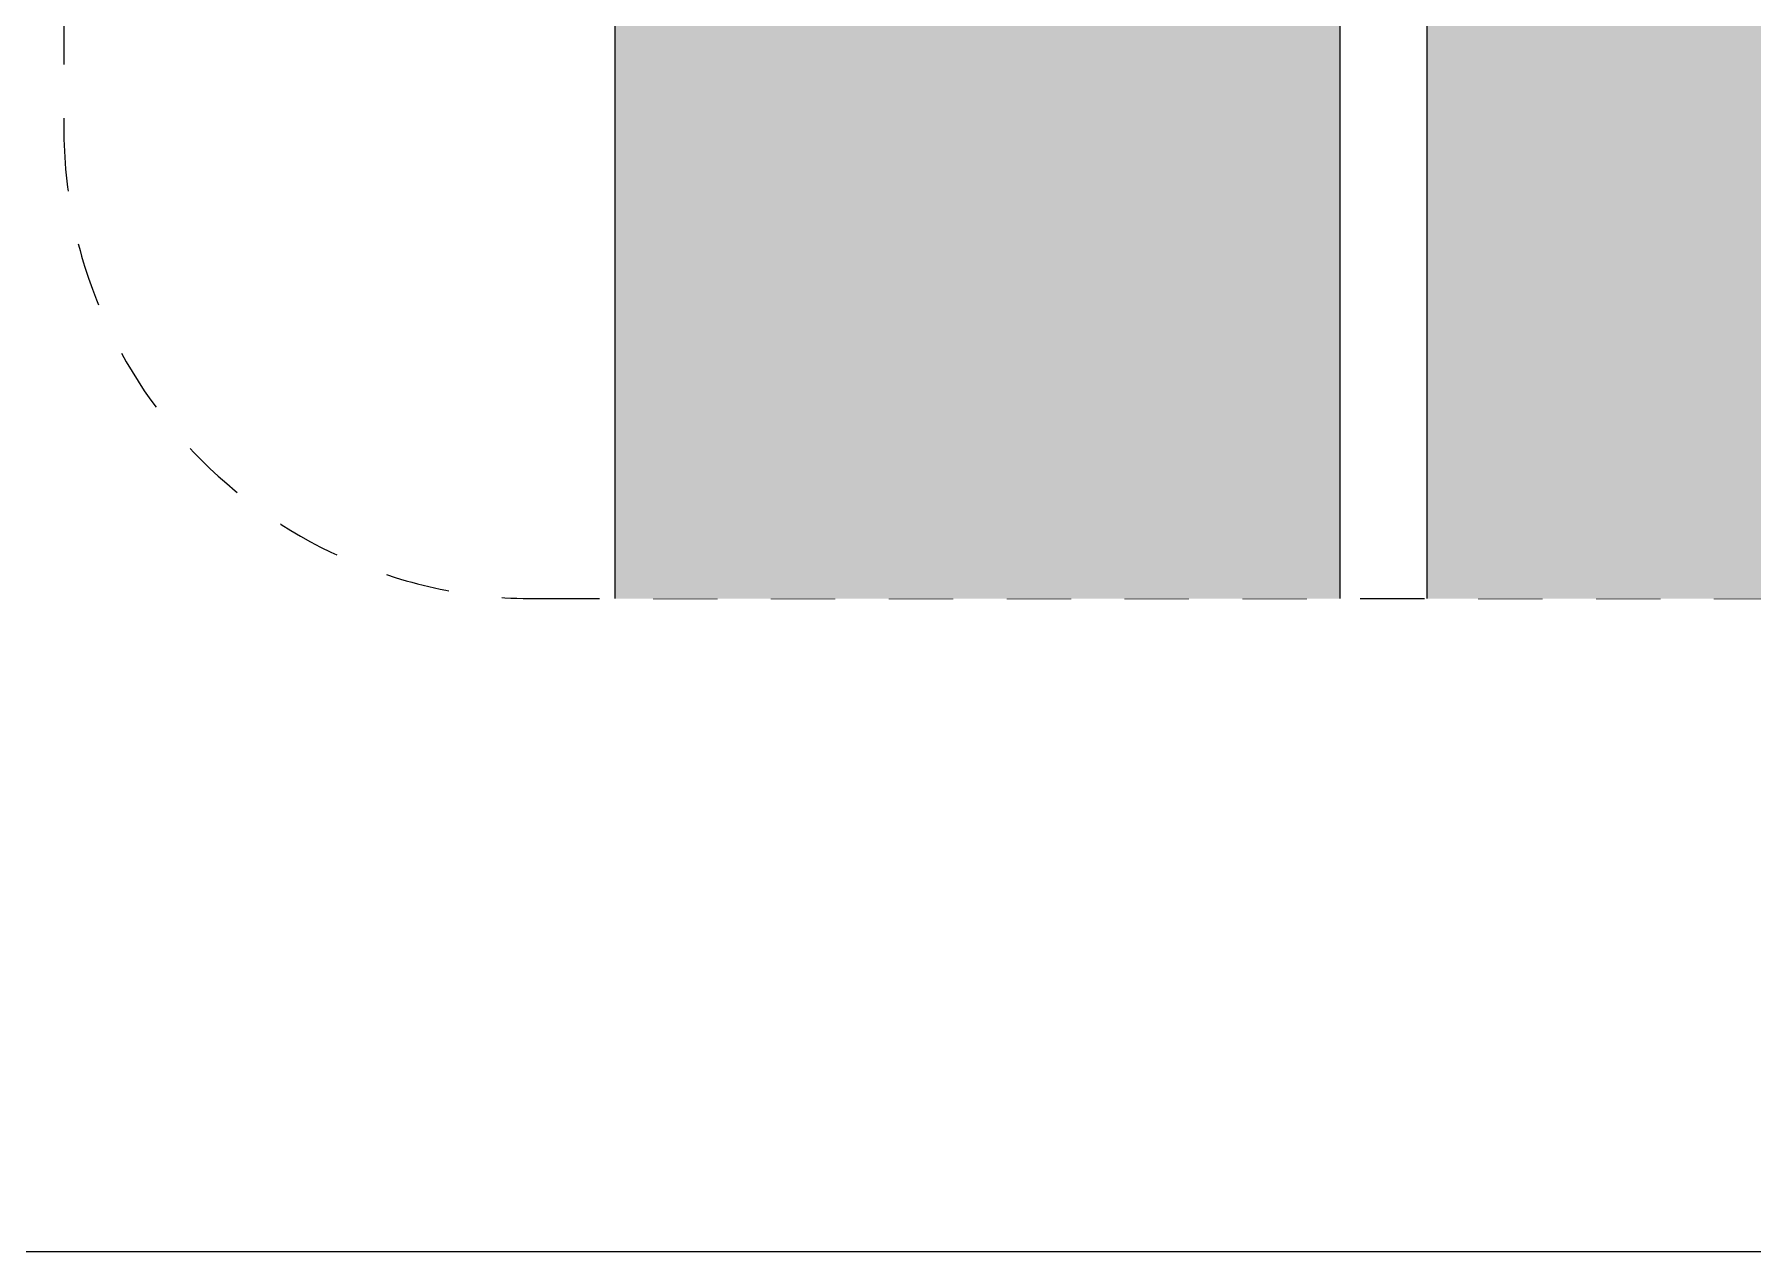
# Model space of a CAD drawing. Header units: millimetres. Extents: x -1379 to 1385823, y -4884429 to 548763.
# Drawn here: x 845422.7 to 845896.5, y -2334474.1 to -2334138.6 of the extents above; entities that cross this region are included whole.
import ezdxf
from ezdxf.xclip import XClip

# ---------------------------------------------------------------- set-up
doc = ezdxf.new("R2010")
doc.units = ezdxf.units.MM
doc.header["$XCLIPFRAME"] = 0
doc.set_wipeout_variables(frame=1)
doc.linetypes.add('TA_HL_005.00000', pattern=[32.5, 17.75, -14.75])
for name, color, linetype in [('000 - 0_SYM_DWG_GRID-BUBBLE_MAIN_COLOR_6', 7, 'Continuous'), ('000 - CONCRETE_COL_CUT_COLOR_1', 7, 'Continuous'), ('000 - CONCRETE_COL_CUT_COLOR_5', 7, 'Continuous'), ('000 - CONCRETE_COL_HATCH_', 7, 'Continuous'), ('000 - CONCRETE_COL_MAIN_COLOR_1', 7, 'Continuous'), ('000 - CONCRETE_COL_WIPEOUT_', 7, 'Continuous'), ('000 - CONCRETE_PRECAST_HATCH_', 7, 'Continuous'), ('000 - CONCRETE_PRECAST_MAIN_COLOR_4', 7, 'Continuous'), ('000 - CONCRETE_PRECAST_WIPEOUT_', 7, 'Continuous'), ('000 - EXISTING_PRECAST_CUT_COLOR_4', 7, 'Continuous')]:
    doc.layers.add(name, color=color, linetype=linetype)
pattern_1 = [(49.99999999999999, (500.0000000079285, -877306.8256904111), (7.28738675984016, -0.6375634215561234), [0.762, -8.382000000000001]), (355, (500.0000000079285, -877306.8256904111), (-1.409736856998774, 7.642273809561406), [0.6096, -6.7056233668]), (100.4514447, (500.6072802879621, -877306.8788205512), (5.877649883614131, 7.004710076487804), [0.6476003519999999, -7.123609783999998]), (46.18420000000001, (500.0000000079285, -877304.7936904111), (10.8431616356852, -1.681693117309086), [1.143, -12.573]), (96.63555760999992, (500.9035960079759, -877304.9338304112), (9.49616536206012, 9.897044983908861), [0.9714009256, -10.6854243264]), (351.1841511700001, (500.0000000079285, -877304.7936904111), (9.496165362599081, 9.897044983421306), [0.9143986828, -10.0583892768]), (21, (501.0160000079318, -877305.3016904112), (6.064575650765299, -4.090607927483505), [0.762, -8.382000000000001]), (326.0000000000001, (501.0160000079318, -877305.3016904112), (2.472081133905883, 7.367518644892771), [0.6096, -6.7056]), (71.45144499999999, (501.5213813119458, -877305.6425744072), (8.536656771148646, 3.27691075543621), [0.6476003520000001, -7.123597503999999]), (37.50000000000001, (500.0000000079285, -877306.8256904111), (0.1235441300236727, 3.382201554926124), [0, -6.62432, 0, -6.807200000000001, 0, -6.731000000000001]), (7.499999999999999, (500.0000000079285, -877306.8256904111), (2.67278650041223, 4.00722299272478), [0, -3.88112, 0, -6.47192, 0, -2.5654]), (327.5, (497.7343200079754, -877306.8256904111), (5.423623806674856, -0.2291497597069377), [0, -2.54, 0, -7.9248, 0, -10.5156]), (317.5, (496.7183200079721, -877306.8256904111), (5.925167255440722, 1.017059641333321), [0, -3.302, 0, -5.26288, 0, -7.4676])]

# ---------------------------------------------------------------- blocks, each defined once
blk = doc.blocks.new('*U3548')
at = {"color": 7}
blk.add_wipeout([(200.00000005976509, -2.0691004465334117e-11), (200.00000005954143, 1.5438672562595457e-10), (200.0000000599382, 1.0027179087046534e-10), (200.00000005987152, 4.9112713895738125e-11), (200.00000005964114, -2.646629582159221e-10), (200.0000000595983, 1.2209966371301562e-10), (200.00000005962528, 1.4620127330999821e-10), (200.00000005963557, 1.6302692529279739e-10), (200.00000006003472, 1.1800693755503744e-10), (200.00000005971165, -1.1505107977427542e-10), (200.00000005967354, -1.8053469830192626e-10), (200.0000000596112, 2.1441337594296783e-10), (200.00000005979123, -2.5920599000528455e-11), (200.00000005996415, 2.078195393551141e-10), (200.00000005990464, -1.921307557495311e-10), (200.0000000598587, -1.2096279533579946e-10), (200.00000005954143, 1.348325895378366e-10), (200.00000005993928, 1.7757884052116424e-10), (200.00000005994826, 1.6302692529279739e-10), (200.0000000599672, 1.4506440493278205e-10), (200.0000000599192, -2.5420376914553344e-10), (200.00000005967354, 6.866684998385608e-11), (200.0000000595983, 1.1664269550237805e-10), (200.00000006000315, 1.6939338820520788e-10), (200.00000005977586, -3.410605131648481e-12), (200.00000006000315, -1.74395609064959e-10), (200.00000005961397, -1.191438059322536e-10), (200.0000000596797, -7.548806024715304e-11), (200.0000000599192, 2.446540747769177e-10), (200.00000005996415, -1.4574652595911175e-10), (200.00000005994568, -1.5916157281026244e-10), (200.0000000599192, -1.8053469830192626e-10), (200.00000005953578, -1.3733369996771216e-10), (200.00000005984361, 8.799361239653081e-11), (200.00000005989023, -809.4825147460926), (3.440163709456101e-10, -809.4825147464755), (-1.8189894035458565e-12, -3.410605131648481e-12), (200.0000000595079, -2.4715518520679325e-10), (200.0000000595683, 1.305124897044152e-10), (200.00000005962528, 5.729816621169448e-11), (200.00000005947416, -1.907665136968717e-10), (200.00000005956164, -2.4874680093489587e-10), (200.0000000595501, -2.3214852262753993e-10), (200.00000005953578, -2.1964297047816217e-10), (200.0000000595891, -3.10592440655455e-10), (200.0000000598307, -1.6007106751203537e-10), (200.00000005991362, -2.28283170145005e-10), (200.00000005952853, -2.817159838741645e-10)], dxfattribs=at).dxf.layer = '000 - CONCRETE_PRECAST_WIPEOUT_'
at = {"layer": '000 - CONCRETE_PRECAST_HATCH_'}
h = blk.add_hatch(dxfattribs=at)
h.set_pattern_fill('AR-CONC', scale=0.04)
h.set_pattern_definition([(49.99999999999999, (9200.00000274946, -851325.790720098), (7.28738675984016, -0.6375634215561234), [0.762, -8.382000000000001]), (355, (9200.00000274946, -851325.790720098), (-1.409736856998774, 7.642273809561406), [0.6096, -6.7056233668]), (100.4514447, (9200.607283029494, -851325.8438502379), (5.877649883614131, 7.004710076487804), [0.6476003519999999, -7.123609783999998]), (46.18420000000001, (9200.00000274946, -851323.758720098), (10.8431616356852, -1.681693117309086), [1.143, -12.573]), (96.63555760999992, (9200.90359874945, -851323.898860098), (9.49616536206012, 9.897044983908861), [0.9714009256, -10.6854243264]), (351.1841511700001, (9200.00000274946, -851323.758720098), (9.496165362599081, 9.897044983421306), [0.9143986828, -10.0583892768]), (21, (9201.016002749464, -851324.266720098), (6.064575650765299, -4.090607927483505), [0.762, -8.382000000000001]), (326.0000000000001, (9201.016002749464, -851324.266720098), (2.472081133905883, 7.367518644892771), [0.6096, -6.7056]), (71.45144499999999, (9201.521384053478, -851324.607604094), (8.536656771148646, 3.27691075543621), [0.6476003520000001, -7.123597503999999]), (37.50000000000001, (9200.00000274946, -851325.790720098), (0.1235441300236727, 3.382201554926124), [0, -6.62432, 0, -6.807200000000001, 0, -6.731000000000001]), (7.499999999999999, (9200.00000274946, -851325.790720098), (2.67278650041223, 4.00722299272478), [0, -3.88112, 0, -6.47192, 0, -2.5654]), (327.5, (9197.73432274945, -851325.790720098), (5.423623806674856, -0.2291497597069377), [0, -2.54, 0, -7.9248, 0, -10.5156]), (317.5, (9196.718322749446, -851325.790720098), (5.925167255440722, 1.017059641333321), [0, -3.302, 0, -5.26288, 0, -7.4676])])
h.paths.add_polyline_path([(-1.667805984044525e-10, 1.091393642127514e-11), (0, -809.4825147462543), (200.0000000596046, -809.4825147462542), (200.0000000596046, 0)])
h = blk.add_hatch(dxfattribs=at)
h.set_pattern_fill('ANSI31', scale=0.5)
h.set_pattern_definition([(45, (9200.00000274946, -851325.790720098), (-841.8990113502332, 841.8990113502332), [])])
h.paths.add_polyline_path([(-1.667805984044525e-10, 1.091393642127514e-11), (0, -809.4825147462543), (200.0000000596046, -809.4825147462542), (200.0000000596046, 0)])
at = {"layer": '000 - CONCRETE_PRECAST_MAIN_COLOR_4', "color": 7, "lineweight": -2}
blk.add_lwpolyline([(-1.667805984044525e-10, 1.091393642127514e-11), (0, -809.4825147462543), (200.0000000596046, -809.4825147462542), (200.0000000596046, 0), (200.0000000596046, 0), (200.0000000596046, 0), (200.0000000596046, 0), (200.0000000596046, 0), (200.0000000596046, 0), (200.0000000596028, 0), (200.0000000596046, 0), (200.0000000596046, 0), (200.0000000596046, 0), (200.0000000596046, 0), (200.0000000596046, 0), (200.0000000596046, 0), (200.0000000596046, 0), (200.0000000596046, 0), (200.0000000596046, 0), (200.0000000596046, 0), (200.0000000596046, 0), (200.0000000596046, 0), (200.0000000596046, 0), (200.0000000596046, 0), (200.0000000596046, 0), (200.0000000596046, 0), (200.0000000596046, 0), (200.0000000596046, 0), (200.0000000596046, 0), (200.0000000596046, 0), (200.0000000596046, 0), (200.0000000596046, 0), (200.0000000596046, 0), (200.0000000596046, 0), (200.0000000596046, 0), (200.0000000596046, 0), (200.0000000596046, 0), (200.0000000596046, 0), (200.0000000596046, 0), (200.0000000596046, 0), (200.0000000596046, 0), (200.0000000596046, 0), (200.0000000596046, 0), (200.0000000596046, 0), (200.0000000596046, 0), (200.0000000596046, 0), (200.0000000596046, 0), (200.0000000596046, 0)], close=True, dxfattribs=at)
blk = doc.blocks.new('*U3552')
at = {"color": 7}
blk.add_wipeout([(-7.713651939411648e-10, -799.9999999975767), (-9.853238225332461e-10, -799.9999999973963), (-5.875904207641724e-10, -799.9999999974477), (-6.623963599849958e-10, -799.9999999975033), (-8.826646080706269e-10, -799.9999999977986), (-9.314362614532001e-10, -799.9999999974289), (-9.092104846786242e-10, -799.9999999973946), (-8.972733667178545e-10, -799.9999999973859), (-4.939693099004216e-10, -799.999999997425), (-8.277538654510863e-10, -799.9999999976599), (-8.69874838826945e-10, -799.9999999977439), (-9.221707841788884e-10, -799.9999999973369), (-7.539711077697575e-10, -799.9999999975745), (-5.814513315272052e-10, -799.9999999973393), (-6.363620741467457e-10, -799.9999999977456), (-6.817799658165313e-10, -799.9999999976717), (-9.9544195109047e-10, -799.9999999974149), (-6.064055924070999e-10, -799.9999999973826), (-5.906599653826561e-10, -799.9999999973912), (-5.789502210973296e-10, -799.9999999974057), (-6.233449312276207e-10, -799.9999999977942), (-8.69874838826945e-10, -799.9999999974796), (-9.426912583876401e-10, -799.999999997439), (-5.386482371250167e-10, -799.9999999973859), (-7.652261047041975e-10, -799.9999999975573), (-5.386482371250167e-10, -799.9999999977299), (-9.221707841788884e-10, -799.9999999976701), (-8.484448699164204e-10, -799.9999999976275), (-6.233449312276207e-10, -799.9999999973093), (-5.814513315272052e-10, -799.9999999977018), (-5.981632966722827e-10, -799.9999999977172), (-6.207869773788843e-10, -799.9999999977423), (249.9999999988819, -799.9999999976974), (249.99999999919032, -200.00000000013938), (1000.0000000002802, -200.00000000008185), (1000.0000000003403, -2.3737811716273427e-10), (-1.0800249583553523e-11, -7.048583938740194e-12), (-1.027387952490244e-09, -799.9999999978085), (-9.672476153355092e-10, -799.9999999974272), (-9.163159120362252e-10, -799.9999999974976), (-1.0555822882452048e-09, -799.9999999977454), (-9.721929927763995e-10, -799.999999997801), (-9.828227121033706e-10, -799.999999997787), (-1.0018084140028805e-09, -799.9999999977701), (-9.407017387275118e-10, -799.9999999978662), (-6.943992048036307e-10, -799.9999999977174), (-6.166374078020453e-10, -799.9999999977789), (-9.991936167352833e-10, -799.9999999978334)], dxfattribs=at).dxf.layer = '000 - CONCRETE_COL_WIPEOUT_'
at = {"layer": '000 - CONCRETE_COL_HATCH_'}
h = blk.add_hatch(dxfattribs=at)
h.set_pattern_fill('AR-CONC', scale=0.04)
h.set_pattern_definition([(49.99999999999999, (2499.999999966253, -885306.8256904983), (7.28738675984016, -0.6375634215561234), [0.762, -8.382000000000001]), (355, (2499.999999966253, -885306.8256904983), (-1.409736856998774, 7.642273809561406), [0.6096, -6.7056233668]), (100.4514447, (2500.607280246286, -885306.8788206383), (5.877649883614131, 7.004710076487804), [0.6476003519999999, -7.123609783999998]), (46.18420000000001, (2499.999999966253, -885304.7936904983), (10.8431616356852, -1.681693117309086), [1.143, -12.573]), (96.63555760999992, (2500.9035959663, -885304.9338304983), (9.49616536206012, 9.897044983908861), [0.9714009256, -10.6854243264]), (351.1841511700001, (2499.999999966253, -885304.7936904983), (9.496165362599081, 9.897044983421306), [0.9143986828, -10.0583892768]), (21, (2501.015999966256, -885305.3016904983), (6.064575650765299, -4.090607927483505), [0.762, -8.382000000000001]), (326.0000000000001, (2501.015999966256, -885305.3016904983), (2.472081133905883, 7.367518644892771), [0.6096, -6.7056]), (71.45144499999999, (2501.52138127027, -885305.6425744944), (8.536656771148646, 3.27691075543621), [0.6476003520000001, -7.123597503999999]), (37.50000000000001, (2499.999999966253, -885306.8256904983), (0.1235441300236727, 3.382201554926124), [0, -6.62432, 0, -6.807200000000001, 0, -6.731000000000001]), (7.499999999999999, (2499.999999966253, -885306.8256904983), (2.67278650041223, 4.00722299272478), [0, -3.88112, 0, -6.47192, 0, -2.5654]), (327.5, (2497.7343199663, -885306.8256904983), (5.423623806674856, -0.2291497597069377), [0, -2.54, 0, -7.9248, 0, -10.5156]), (317.5, (2496.718319966296, -885306.8256904983), (5.925167255440722, 1.017059641333321), [0, -3.302, 0, -5.26288, 0, -7.4676])])
h.paths.add_polyline_path([(-1.667805984044525e-10, 1.091393642127514e-11), (1000, 0), (1000, -200.0000000002328), (249.9999999989523, -200.0000000002328), (249.9999999989523, -799.9999999975553), (-9.313225746154785e-10, -799.9999999975553)])
at = {"layer": '000 - CONCRETE_COL_CUT_COLOR_1', "color": 7, "lineweight": -2}
blk.add_lwpolyline([(-1.667805984044525e-10, 1.091393642127514e-11), (1000, 0), (1000, -200.0000000002328), (249.9999999989523, -200.0000000002328), (249.9999999989523, -799.9999999975553), (-9.313225746154785e-10, -799.9999999975557), (-9.313225746154785e-10, -799.9999999975553), (-9.313225746154785e-10, -799.9999999975553), (-9.313225746154785e-10, -799.9999999975553), (-9.313225746154785e-10, -799.9999999975553), (-9.313225746154785e-10, -799.9999999975553), (-9.313225746154785e-10, -799.9999999975553), (-9.313225746154785e-10, -799.9999999975553), (-9.313225746154785e-10, -799.9999999975553), (-9.313225746154785e-10, -799.9999999975553), (-9.313225746154785e-10, -799.9999999975553), (-9.313225746154785e-10, -799.9999999975553), (-9.313225746154785e-10, -799.9999999975553), (-9.313225746154785e-10, -799.9999999975553), (-9.313225746154785e-10, -799.9999999975553), (-9.313225746154785e-10, -799.9999999975553), (-9.313225746154785e-10, -799.9999999975553), (-9.313225746154785e-10, -799.9999999975553), (-9.313225746154785e-10, -799.9999999975553), (-9.313225746154785e-10, -799.9999999975553), (-9.313225746154785e-10, -799.9999999975553), (-9.313225746154785e-10, -799.9999999975553), (-9.313225746154785e-10, -799.9999999975553), (-9.313225746154785e-10, -799.9999999975553), (-9.313225746154785e-10, -799.9999999975553), (-9.313225746154785e-10, -799.9999999975553), (-9.313225746154785e-10, -799.9999999975553), (-9.313225746154785e-10, -799.9999999975553), (-9.313225746154785e-10, -799.9999999975553), (-9.313225746154785e-10, -799.9999999975553), (-9.313225746154785e-10, -799.9999999975553), (-9.313225746154785e-10, -799.9999999975553), (-9.313225746154785e-10, -799.9999999975553), (-9.313225746154785e-10, -799.9999999975553), (-9.313225746154785e-10, -799.9999999975553), (-9.313225746154785e-10, -799.9999999975553), (-9.313225746154785e-10, -799.9999999975553), (-9.313225746154785e-10, -799.9999999975553), (-9.313225746154785e-10, -799.9999999975548), (-9.313225746154785e-10, -799.9999999975553), (-9.313225746154785e-10, -799.9999999975553), (-9.313225746154785e-10, -799.9999999975554), (-9.313225746154785e-10, -799.9999999975553)], close=True, dxfattribs=at)
blk = doc.blocks.new('*U3553')
at = {"color": 7}
blk.add_wipeout([(1.703028829069808e-10, -599.9999999966362), (-5.911715561524034e-11, -599.9999999964627), (3.4162894735345617e-10, -599.9999999965194), (2.751789907051716e-10, -599.9999999965657), (5.4285465012071654e-11, -599.999999996862), (2.5011104298755527e-12, -599.9999999964944), (2.5863755581667647e-11, -599.9999999964568), (3.871036824421026e-11, -599.9999999964309), (4.3581849240581505e-10, -599.9999999964843), (1.0874146028072573e-10, -599.9999999967215), (6.616573955398053e-11, -599.9999999967957), (8.185452315956354e-12, -599.9999999963957), (1.7843149180407636e-10, -599.9999999966441), (3.508944246277679e-10, -599.9999999964102), (2.985984792758245e-10, -599.9999999968144), (2.582396518846508e-10, -599.9999999967395), (-6.88373802404385e-11, -599.9999999964843), (3.2605385058559477e-10, -599.9999999964447), (3.395825842744671e-10, -599.9999999964533), (3.508944246277679e-10, -599.9999999964755), (3.041122909053229e-10, -599.9999999968586), (6.298250809777528e-11, -599.9999999965489), (-1.0857093002414331e-11, -599.9999999965044), (3.9472070056945086e-10, -599.9999999964508), (1.666649040998891e-10, -599.9999999966219), (3.9472070056945086e-10, -599.9999999967957), (6.59383658785373e-12, -599.9999999967323), (8.22524270915892e-11, -599.9999999966952), (3.0735236578038894e-10, -599.9999999963695), (3.4572167351143435e-10, -599.9999999967649), (3.3577407521079294e-10, -599.9999999967861), (3.0831870390102267e-10, -599.9999999968022), (-7.031530913081951e-11, -599.9999999967604), (2.3135271476348862e-10, -599.9999999965324), (250.00000000028234, -599.9999999964642), (250.00000000033975, -2.377191776758991e-10), (-1.0800249583553523e-12, -1.0459189070388675e-11), (-9.498535291641019e-11, -599.9999999968712), (-3.5697667044587433e-11, -599.9999999964945), (1.972466634470038e-11, -599.9999999965665), (-1.2215650713187642e-10, -599.9999999968138), (-4.189359970041551e-11, -599.9999999968691), (-5.189804141991772e-11, -599.9999999968547), (-6.218670023372397e-11, -599.9999999968379), (-3.126388037344441e-12, -599.99999999693), (2.3288748707273044e-10, -599.999999996782), (3.100808498857077e-10, -599.9999999968438), (-7.08837433194276e-11, -599.9999999969044)], dxfattribs=at).dxf.layer = '000 - CONCRETE_COL_WIPEOUT_'
at = {"layer": '000 - CONCRETE_COL_HATCH_'}
h = blk.add_hatch(dxfattribs=at)
h.set_pattern_fill('AR-CONC', scale=0.04)
h.set_pattern_definition([(49.99999999999999, (500.0000000074629, -877306.8256904501), (7.28738675984016, -0.6375634215561234), [0.762, -8.382000000000001]), (355, (500.0000000074629, -877306.8256904501), (-1.409736856998774, 7.642273809561406), [0.6096, -6.7056233668]), (100.4514447, (500.6072802874965, -877306.8788205901), (5.877649883614131, 7.004710076487804), [0.6476003519999999, -7.123609783999998]), (46.18420000000001, (500.0000000074629, -877304.7936904501), (10.8431616356852, -1.681693117309086), [1.143, -12.573]), (96.63555760999992, (500.9035960075103, -877304.93383045), (9.49616536206012, 9.897044983908861), [0.9714009256, -10.6854243264]), (351.1841511700001, (500.0000000074629, -877304.7936904501), (9.496165362599081, 9.897044983421306), [0.9143986828, -10.0583892768]), (21, (501.0160000074661, -877305.30169045), (6.064575650765299, -4.090607927483505), [0.762, -8.382000000000001]), (326.0000000000001, (501.0160000074661, -877305.30169045), (2.472081133905883, 7.367518644892771), [0.6096, -6.7056]), (71.45144499999999, (501.5213813114801, -877305.6425744462), (8.536656771148646, 3.27691075543621), [0.6476003520000001, -7.123597503999999]), (37.50000000000001, (500.0000000074629, -877306.8256904501), (0.1235441300236727, 3.382201554926124), [0, -6.62432, 0, -6.807200000000001, 0, -6.731000000000001]), (7.499999999999999, (500.0000000074629, -877306.8256904501), (2.67278650041223, 4.00722299272478), [0, -3.88112, 0, -6.47192, 0, -2.5654]), (327.5, (497.7343200075097, -877306.8256904501), (5.423623806674856, -0.2291497597069377), [0, -2.54, 0, -7.9248, 0, -10.5156]), (317.5, (496.7183200075065, -877306.8256904501), (5.925167255440722, 1.017059641333321), [0, -3.302, 0, -5.26288, 0, -7.4676])])
h.paths.add_polyline_path([(-1.667805984044525e-10, 1.091393642127514e-11), (250, 0), (250, -599.9999999966238), (0, -599.999999996624)])
at = {"layer": '000 - CONCRETE_COL_CUT_COLOR_1', "color": 7, "lineweight": -2}
blk.add_lwpolyline([(-1.667805984044525e-10, 1.091393642127514e-11), (250, 0), (250, -599.9999999966238), (0, -599.999999996624), (0, -599.999999996624), (0, -599.9999999966244), (0, -599.999999996624), (0, -599.999999996624), (0, -599.999999996624), (0, -599.999999996624), (0, -599.999999996624), (0, -599.999999996624), (0, -599.999999996624), (0, -599.999999996624), (0, -599.999999996624), (0, -599.999999996624), (0, -599.999999996624), (0, -599.999999996624), (0, -599.999999996624), (0, -599.999999996624), (0, -599.999999996624), (0, -599.999999996624), (0, -599.999999996624), (0, -599.999999996624), (0, -599.999999996624), (0, -599.999999996624), (0, -599.999999996624), (0, -599.999999996624), (0, -599.999999996624), (0, -599.999999996624), (0, -599.999999996624), (0, -599.999999996624), (0, -599.999999996624), (0, -599.999999996624), (0, -599.999999996624), (0, -599.999999996624), (0, -599.999999996624), (0, -599.999999996624), (0, -599.999999996624), (0, -599.999999996624), (0, -599.999999996624), (0, -599.999999996624), (0, -599.999999996624), (0, -599.9999999966235), (0, -599.999999996624), (0, -599.999999996624), (0, -599.9999999966241), (0, -599.999999996624)], close=True, dxfattribs=at)
blk = doc.blocks.new('*U3554')
at = {"color": 7}
blk.add_wipeout([(1.7314505385002121e-10, -599.9999999957745), (-4.638422979041934e-11, -599.9999999955972), (3.481090971035883e-10, -599.9999999956605), (2.8069280233467e-10, -599.9999999957033), (4.951061782776378e-11, -599.9999999960098), (6.934897101018578e-12, -599.9999999956349), (2.4101609596982598e-11, -599.9999999956096), (4.160938260611147e-11, -599.9999999955802), (4.417302079673391e-10, -599.9999999956232), (1.1522161003085785e-10, -599.9999999958612), (7.310063665499911e-11, -599.999999995932), (1.3073986337985843e-11, -599.9999999955378), (1.82978965312941e-10, -599.9999999957745), (3.552713678800501e-10, -599.9999999955448), (3.035438567167148e-10, -599.9999999959491), (2.5579538487363607e-10, -599.9999999958713), (-6.38351593806874e-11, -599.999999995611), (3.2935076887952164e-10, -599.9999999955771), (3.466311682132073e-10, -599.999999995596), (3.552713678800501e-10, -599.9999999956076), (3.086597644141875e-10, -599.9999999959945), (6.696154741803184e-11, -599.9999999956808), (-5.8548721426632255e-12, -599.9999999956434), (3.9818814911996014e-10, -599.9999999955858), (1.6581225281697698e-10, -599.9999999957599), (3.9818814911996014e-10, -599.999999995932), (1.2050804798491299e-11, -599.9999999958713), (8.208189683500677e-11, -599.9999999958343), (3.086597644141875e-10, -599.9999999955076), (3.4913227864308283e-10, -599.9999999959007), (3.43163719662698e-10, -599.9999999959189), (3.1383251553052105e-10, -599.9999999959491), (-6.440359356929548e-11, -599.9999999958957), (2.367528395552654e-10, -599.9999999956622), (250.00000000075465, -599.9999999956076), (250.00000000034876, -2.490878614480607e-10), (2.2737367544323206e-12, -1.4665602066088468e-11), (-9.310952009400353e-11, -599.9999999960121), (-2.921751729445532e-11, -599.9999999956347), (2.7682744985213503e-11, -599.9999999957097), (-1.1567635738174431e-10, -599.9999999959557), (-3.5413449950283393e-11, -599.9999999960153), (-4.638422979041934e-11, -599.9999999959881), (-5.263700586510822e-11, -599.9999999959751), (5.4001247917767614e-12, -599.9999999960648), (2.42494024860207e-10, -599.9999999959139), (3.207105692126788e-10, -599.9999999959821), (-5.5706550483591855e-11, -599.9999999960364)], dxfattribs=at).dxf.layer = '000 - CONCRETE_COL_WIPEOUT_'
at = {"layer": '000 - CONCRETE_COL_HATCH_'}
h = blk.add_hatch(dxfattribs=at)
h.set_pattern_fill('AR-CONC', scale=0.04)
h.set_pattern_definition(pattern_1)
h.paths.add_polyline_path([(-1.667805984044525e-10, 1.091393642127514e-11), (250, 0), (250.0000000004657, -599.9999999957507), (0, -599.9999999957508)])
at = {"layer": '000 - CONCRETE_COL_CUT_COLOR_1', "color": 7, "lineweight": -2}
blk.add_lwpolyline([(-1.667805984044525e-10, 1.091393642127514e-11), (250, 0), (250.0000000004657, -599.9999999957507), (0, -599.9999999957508), (0, -599.9999999957508), (0, -599.9999999957513), (0, -599.9999999957508), (0, -599.9999999957508), (0, -599.9999999957508), (0, -599.9999999957508), (0, -599.9999999957508), (0, -599.9999999957508), (0, -599.9999999957508), (0, -599.9999999957508), (0, -599.9999999957508), (0, -599.9999999957508), (0, -599.9999999957508), (0, -599.9999999957508), (0, -599.9999999957508), (0, -599.9999999957508), (0, -599.9999999957508), (0, -599.9999999957508), (0, -599.9999999957508), (0, -599.9999999957508), (0, -599.9999999957508), (0, -599.9999999957508), (0, -599.9999999957508), (0, -599.9999999957508), (0, -599.9999999957508), (0, -599.9999999957508), (0, -599.9999999957508), (0, -599.9999999957508), (0, -599.9999999957508), (0, -599.9999999957508), (0, -599.9999999957508), (0, -599.9999999957508), (0, -599.9999999957508), (0, -599.9999999957508), (0, -599.9999999957508), (0, -599.9999999957508), (0, -599.9999999957508), (0, -599.9999999957508), (0, -599.9999999957508), (0, -599.9999999957504), (0, -599.9999999957508), (0, -599.9999999957508), (0, -599.999999995751), (0, -599.9999999957508)], close=True, dxfattribs=at)
blk = doc.blocks.new('*U3555')
at = {"color": 7}
blk.add_wipeout([(1.7314505385002121e-10, -599.9999999957745), (-4.638422979041934e-11, -599.9999999955972), (3.481090971035883e-10, -599.9999999956605), (2.8069280233467e-10, -599.9999999957033), (4.951061782776378e-11, -599.9999999960098), (6.934897101018578e-12, -599.9999999956349), (2.4101609596982598e-11, -599.9999999956096), (4.160938260611147e-11, -599.9999999955802), (4.417302079673391e-10, -599.9999999956232), (1.1522161003085785e-10, -599.9999999958612), (7.310063665499911e-11, -599.999999995932), (1.3073986337985843e-11, -599.9999999955378), (1.82978965312941e-10, -599.9999999957745), (3.552713678800501e-10, -599.9999999955448), (3.035438567167148e-10, -599.9999999959491), (2.5579538487363607e-10, -599.9999999958713), (-6.38351593806874e-11, -599.999999995611), (3.2935076887952164e-10, -599.9999999955771), (3.466311682132073e-10, -599.999999995596), (3.552713678800501e-10, -599.9999999956076), (3.086597644141875e-10, -599.9999999959945), (6.696154741803184e-11, -599.9999999956808), (-5.8548721426632255e-12, -599.9999999956434), (3.9818814911996014e-10, -599.9999999955858), (1.6581225281697698e-10, -599.9999999957599), (3.9818814911996014e-10, -599.999999995932), (1.2050804798491299e-11, -599.9999999958713), (8.208189683500677e-11, -599.9999999958343), (3.086597644141875e-10, -599.9999999955076), (3.4913227864308283e-10, -599.9999999959007), (3.43163719662698e-10, -599.9999999959189), (3.1383251553052105e-10, -599.9999999959491), (-6.440359356929548e-11, -599.9999999958957), (2.367528395552654e-10, -599.9999999956622), (250.00000000075465, -599.9999999956076), (250.00000000034876, -2.490878614480607e-10), (2.2737367544323206e-12, -1.4665602066088468e-11), (-9.310952009400353e-11, -599.9999999960121), (-2.921751729445532e-11, -599.9999999956347), (2.7682744985213503e-11, -599.9999999957097), (-1.1567635738174431e-10, -599.9999999959557), (-3.5413449950283393e-11, -599.9999999960153), (-4.638422979041934e-11, -599.9999999959881), (-5.263700586510822e-11, -599.9999999959751), (5.4001247917767614e-12, -599.9999999960648), (2.42494024860207e-10, -599.9999999959139), (3.207105692126788e-10, -599.9999999959821), (-5.5706550483591855e-11, -599.9999999960364)], dxfattribs=at).dxf.layer = '000 - CONCRETE_COL_WIPEOUT_'
at = {"layer": '000 - CONCRETE_COL_HATCH_'}
h = blk.add_hatch(dxfattribs=at)
h.set_pattern_fill('AR-CONC', scale=0.04)
h.set_pattern_definition(pattern_1)
h.paths.add_polyline_path([(-1.667805984044525e-10, 1.091393642127514e-11), (250, 0), (250.0000000004657, -599.9999999957507), (0, -599.9999999957508)])
at = {"layer": '000 - CONCRETE_COL_CUT_COLOR_1', "color": 7, "lineweight": -2}
blk.add_lwpolyline([(-1.667805984044525e-10, 1.091393642127514e-11), (250, 0), (250.0000000004657, -599.9999999957507), (0, -599.9999999957508), (0, -599.9999999957508), (0, -599.9999999957513), (0, -599.9999999957508), (0, -599.9999999957508), (0, -599.9999999957508), (0, -599.9999999957508), (0, -599.9999999957508), (0, -599.9999999957508), (0, -599.9999999957508), (0, -599.9999999957508), (0, -599.9999999957508), (0, -599.9999999957508), (0, -599.9999999957508), (0, -599.9999999957508), (0, -599.9999999957508), (0, -599.9999999957508), (0, -599.9999999957508), (0, -599.9999999957508), (0, -599.9999999957508), (0, -599.9999999957508), (0, -599.9999999957508), (0, -599.9999999957508), (0, -599.9999999957508), (0, -599.9999999957508), (0, -599.9999999957508), (0, -599.9999999957508), (0, -599.9999999957508), (0, -599.9999999957508), (0, -599.9999999957508), (0, -599.9999999957508), (0, -599.9999999957508), (0, -599.9999999957508), (0, -599.9999999957508), (0, -599.9999999957508), (0, -599.9999999957508), (0, -599.9999999957508), (0, -599.9999999957508), (0, -599.9999999957508), (0, -599.9999999957508), (0, -599.9999999957504), (0, -599.9999999957508), (0, -599.9999999957508), (0, -599.999999995751), (0, -599.9999999957508)], close=True, dxfattribs=at)
blk = doc.blocks.new('W-1-PP17-ENT2_REV00_20260609-024329_SEC_D2_ST')
at = {"layer": '000 - CONCRETE_COL_MAIN_COLOR_1', "color": 7}
for points in [[(915.6986301164143, 113489.9999999991), (250.0000000009313, 113489.9999999991), (250.0000000009313, 114089.9999999954), (915.6986301164143, 114089.9999999954)], [(915.6986301168799, 110740.0000000013), (250.000000001397, 110740.0000000013), (250.000000001397, 111339.9999999969), (915.6986301168799, 111339.9999999969)], [(915.6986301168799, 108090.0000000045), (250.000000001397, 108090.0000000045), (250.000000001397, 108690), (915.6986301168799, 108690)]]:
    blk.add_lwpolyline(points, close=True, dxfattribs=at)
at = {"layer": '000 - CONCRETE_COL_CUT_COLOR_5', "color": 7}
blk.add_blockref('*U3552', (9.313225746154785e-10, 106090.0000000001), dxfattribs=at)
for name, p in [('*U3553', (9.313225746154785e-10, 114089.9999999958)), ('*U3554', (9.313225746154785e-10, 111339.9999999971)), ('*U3555', (9.313225746154785e-10, 108690.0000000002))]:
    blk.add_blockref(name, p, dxfattribs=at)
blk = doc.blocks.new('TYPICAL DETAIL 1 - 2')
at = {"layer": '000 - 0_SYM_DWG_GRID-BUBBLE_MAIN_COLOR_6', "color": 7, "linetype": 'TA_HL_005.00000'}
blk.add_lwpolyline([(2983.188996477984, 180.0062310938956), (3475.144338948186, 180.0062310938956, 0.414213562373095), (3605.144338948186, 310.0062310938956), (3605.144338948186, 799.9937364046928, 0.414213562373095), (3475.144338948186, 929.9937364046928), (2983.188996477984, 929.9937364046928, 0.414213562373095), (2853.188996477984, 799.9937364046928), (2853.188996477984, 310.0062310938956, 0.414213562373095)], format="xyb", close=True, dxfattribs=at)
at = {"color": 7}
ref = blk.add_blockref('W-1-PP17-ENT2_REV00_20260609-024329_SEC_D2_ST', (3229.166667712387, -113605.933367576), dxfattribs=at)
XClip(ref).set_block_clipping_path([(-245.97767123393714, 113785.93959866988), (245.97767123603262, 113785.93959866988), (375.9776712360326, 113915.93959866988), (375.9776712360326, 114405.92710398068), (245.97767123603262, 114535.92710398068), (-245.97767123393714, 114535.92710398068), (-375.97767123393714, 114405.92710398068), (-375.97767123393714, 113915.93959866988)])
at = {"layer": '000 - EXISTING_PRECAST_CUT_COLOR_4', "color": 7}
ref = blk.add_blockref('*U3548', (3005.166490094038, 841.3046018042369), dxfattribs=at)
XClip(ref).set_block_clipping_path([(-21.977493616053835, -661.2983707103413), (469.97784885391593, -661.2983707103413), (599.9778488539159, -531.2983707103413), (599.9778488539159, -41.31086539954413), (469.97784885391593, 88.68913460045587), (-21.977493616053835, 88.68913460045587), (-151.97749361605383, -41.31086539954413), (-151.97749361605383, -531.2983707103413)])
at = {"layer": 'Defpoints', "color": 7}
blk.add_lwpolyline([(2583.333334170282, 0), (3875.000001255423, 0), (3875.000001255423, 1109.999967498588), (2583.333334170282, 1109.999967498588)], close=True, dxfattribs=at)

msp = doc.modelspace()

# ---------------------------------------------------------------- block references
at = {"color": 7}
msp.add_blockref('TYPICAL DETAIL 1 - 2', (842577.5970646592, -2334474.135069998), dxfattribs=at)

doc.saveas('drawing.dxf')
